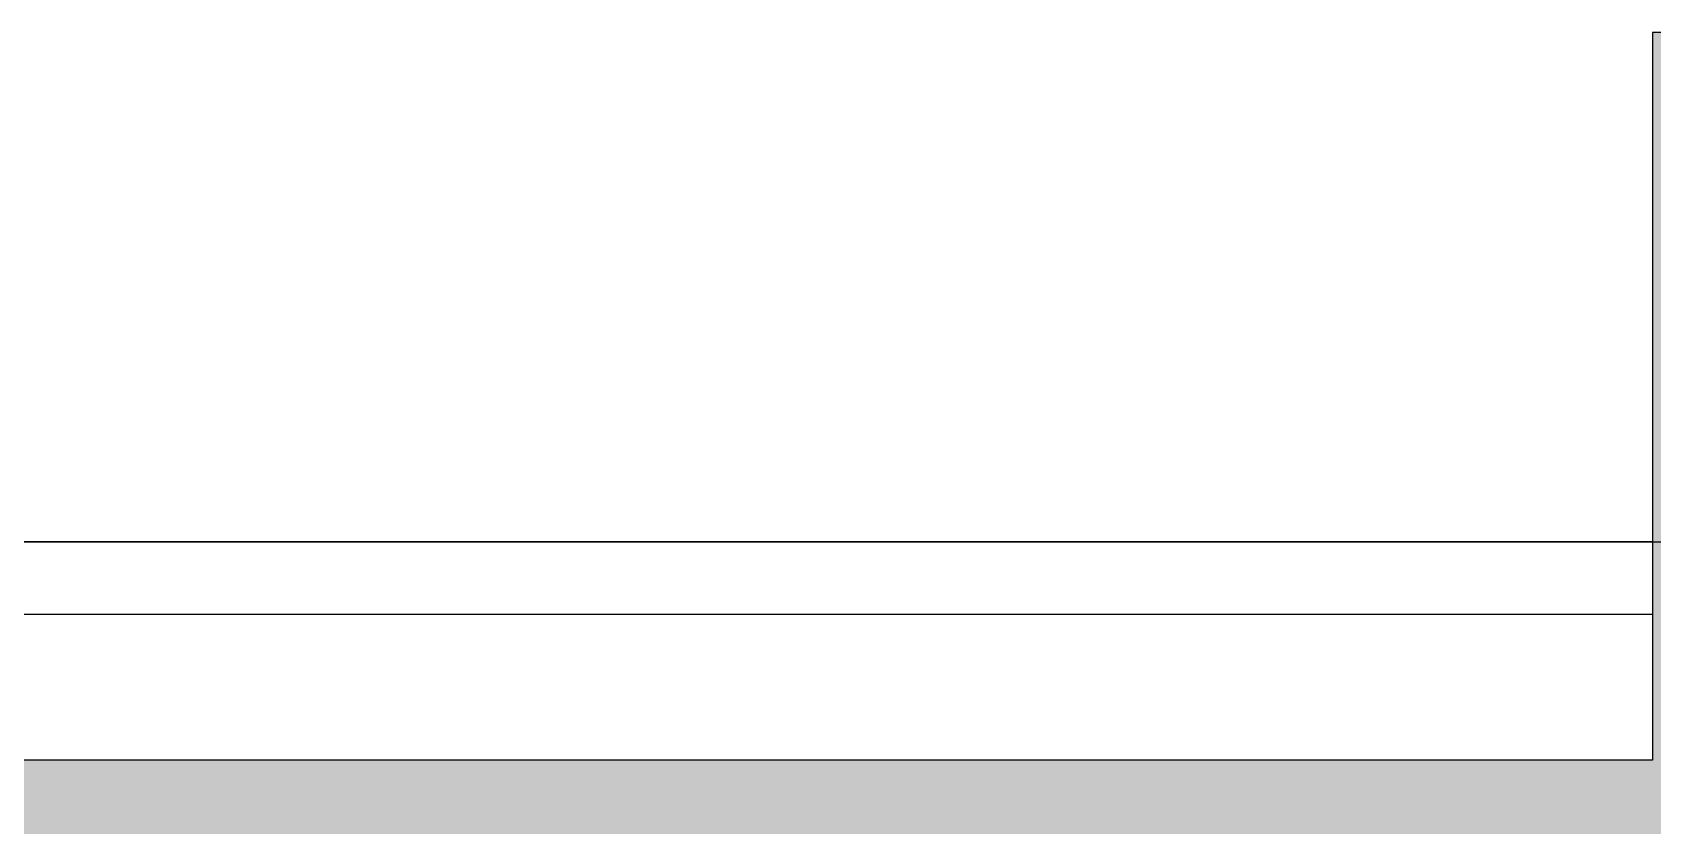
# Model space of a CAD drawing. Extents: x 1980812 to 2578970, y -669191 to 284498.
# Drawn here: x 2566755 to 2567868, y -256685 to -256140 of the extents above; entities that cross this region are included whole.
import ezdxf

# ---------------------------------------------------------------- set-up
doc = ezdxf.new("R2010")
doc.units = 0
doc.header["$LTSCALE"] = 1000
doc.header["$MEASUREMENT"] = 0
doc.linetypes.add('DOTE', pattern=[2.42, 2, -0.2, 0.02, -0.2])
for name, color, linetype in [('dote', 1, 'DOTE'), ('SPACE_HATCH', 8, 'Continuous'), ('WALL', 4, 'Continuous'), ('空线', 3, 'Continuous'), ('面层', 31, 'Continuous')]:
    doc.layers.add(name, color=color, linetype=linetype)

# ---------------------------------------------------------------- blocks, each defined once
blk = doc.blocks.new('pm5')
at = {"layer": 'SPACE_HATCH'}
h = blk.add_hatch(color=256, dxfattribs=at)
h.dxf.hatch_style = 1
h.paths.add_polyline_path([(14577.7, -150), (0, -150), (0, 350), (-800, 350), (-800, 150), (-200, 150), (-200, -900), (50, -900), (50, -250), (2900, -250), (2900, -900), (3300, -900), (3300, -250), (10100, -250), (10100, -1350), (10600, -1350), (10600, -250), (14577.7, -250), (18500, -250), (18500, -1350), (19000, -1350), (19000, -250), (26200, -250), (26200, -900), (26600, -900), (26600, -250), (28850, -250), (28850, -900), (29100, -900), (29100, 150), (29700, 150), (29700, 350), (28900, 350), (28900, 350), (28900, 350), (28900, -150)])
at = {"layer": 'WALL'}
for p, q in [((-800, 350, 0), (0, 350, 0)), ((0, 350, 0), (0, -150, 0)), ((0, -150, 0), (14577.7, -150, 0))]:
    blk.add_line(p, q, dxfattribs=at)
at = {"layer": '面层'}
for p, q in [((0, 0), (14577.7, 0, 0)), ((0, -50), (14577.7, -50, 0))]:
    blk.add_line(p, q, dxfattribs=at)

msp = doc.modelspace()

# ---------------------------------------------------------------- linework, layer by layer
at = {"layer": 'dote'}
msp.add_line((2537150.5, -256490.4, 0), (2570533, -256490.4, 0), dxfattribs=at)

# ---------------------------------------------------------------- block references
at = {"layer": '空线', "xscale": -1, "rotation": 359.9999999999997}
msp.add_blockref('pm5', (2567868.4, -256490.4, 0), dxfattribs=at)

doc.saveas('drawing.dxf')
